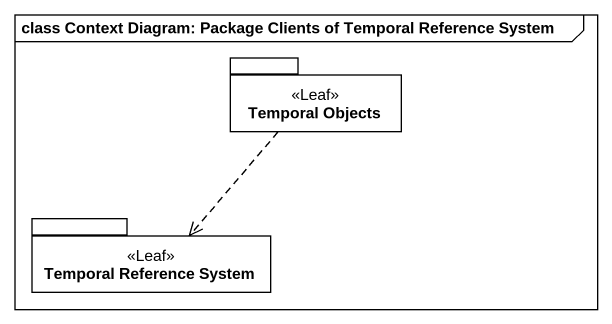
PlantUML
@startuml
mainframe class Context Diagram: Package Clients of Temporal Reference System
package "Temporal Objects" as Temporal_Objects <<Leaf>> {
}
package "Temporal Reference System" as Temporal_Reference_System <<Leaf>> {
}
Temporal_Objects ..> Temporal_Reference_System
@enduml
